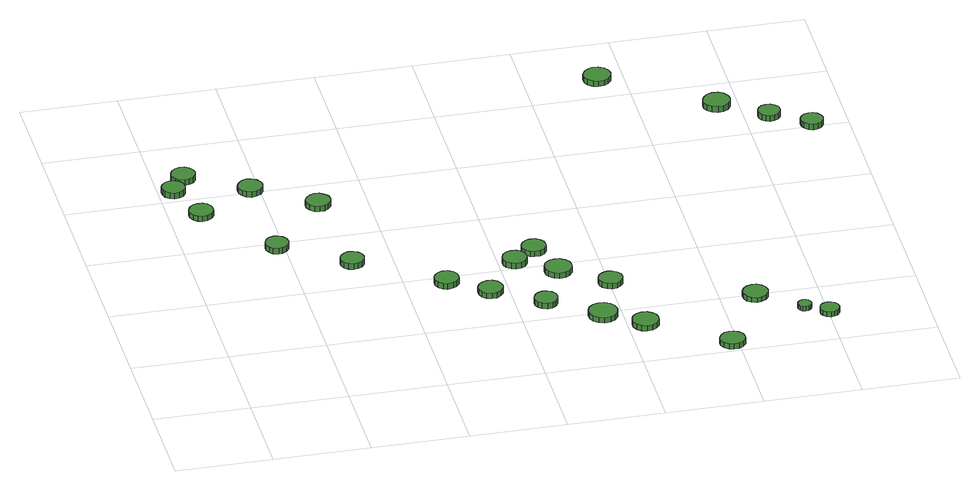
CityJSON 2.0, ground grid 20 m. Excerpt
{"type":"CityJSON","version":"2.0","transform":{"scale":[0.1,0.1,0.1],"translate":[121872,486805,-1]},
"CityObjects":{
"tree1":{"type":"SolitaryVegetationObject","attributes":{"function":"something"},"geometry":[{"type":"MultiSurface","lod":"1","boundaries":[[[0,1,2,3,4,5,6,7,8,9,10,11,12,13,14]],[[15,16,17,18,19,20,21,22,23,24,25,26,27,28,29]],[[0,29,28,1]],[[1,28,27,2]],[[2,27,26,3]],[[3,26,25,4]],[[4,25,24,5]],[[5,24,23,6]],[[6,23,22,7]],[[7,22,21,8]],[[8,21,20,9]],[[9,20,19,10]],[[10,19,18,11]],[[11,18,17,12]],[[12,17,16,13]],[[13,16,15,14]],[[14,15,29,0]]]}]},
"tree2":{"type":"SolitaryVegetationObject","attributes":{"function":"something"},"geometry":[{"type":"MultiSurface","lod":"1","boundaries":[[[30,31,32,33,34,35,36,37,38,39,40,41,42,43,44]],[[45,46,47,48,49,50,51,52,53,54,55,56,57,58,59]],[[30,59,58,31]],[[31,58,57,32]],[[32,57,56,33]],[[33,56,55,34]],[[34,55,54,35]],[[35,54,53,36]],[[36,53,52,37]],[[37,52,51,38]],[[38,51,50,39]],[[39,50,49,40]],[[40,49,48,41]],[[41,48,47,42]],[[42,47,46,43]],[[43,46,45,44]],[[44,45,59,30]]]}]},
"tree3":{"type":"SolitaryVegetationObject","attributes":{"function":"something"},"geometry":[{"type":"MultiSurface","lod":"1","boundaries":[[[60,61,62,63,64,65,66,67,68,69,70,71,72,73,74]],[[75,76,77,78,79,80,81,82,83,84,85,86,87,88,89]],[[60,89,88,61]],[[61,88,87,62]],[[62,87,86,63]],[[63,86,85,64]],[[64,85,84,65]],[[65,84,83,66]],[[66,83,82,67]],[[67,82,81,68]],[[68,81,80,69]],[[69,80,79,70]],[[70,79,78,71]],[[71,78,77,72]],[[72,77,76,73]],[[73,76,75,74]],[[74,75,89,60]]]}]},
"tree4":{"type":"SolitaryVegetationObject","attributes":{"function":"something"},"geometry":[{"type":"MultiSurface","lod":"1","boundaries":[[[90,91,92,93,94,95,96,97,98,99,100,101,102,103,104]],[[105,106,107,108,109,110,111,112,113,114,115,116,117,118,119]],[[90,119,118,91]],[[91,118,117,92]],[[92,117,116,93]],[[93,116,115,94]],[[94,115,114,95]],[[95,114,113,96]],[[96,113,112,97]],[[97,112,111,98]],[[98,111,110,99]],[[99,110,109,100]],[[100,109,108,101]],[[101,108,107,102]],[[102,107,106,103]],[[103,106,105,104]],[[104,105,119,90]]]}]},
"tree5":{"type":"SolitaryVegetationObject","attributes":{"function":"something"},"geometry":[{"type":"MultiSurface","lod":"1","boundaries":[[[120,121,122,123,124,125,126,127,128,129,130,131,132,133,134]],[[135,136,137,138,139,140,141,142,143,144,145,146,147,148,149]],[[120,149,148,121]],[[121,148,147,122]],[[122,147,146,123]],[[123,146,145,124]],[[124,145,144,125]],[[125,144,143,126]],[[126,143,142,127]],[[127,142,141,128]],[[128,141,140,129]],[[129,140,139,130]],[[130,139,138,131]],[[131,138,137,132]],[[132,137,136,133]],[[133,136,135,134]],[[134,135,149,120]]]}]},
"tree6":{"type":"SolitaryVegetationObject","attributes":{"function":"something"},"geometry":[{"type":"MultiSurface","lod":"1","boundaries":[[[150,151,152,153,154,155,156,157,158,159,160,161,162,163,164]],[[165,166,167,168,169,170,171,172,173,174,175,176,177,178,179]],[[150,179,178,151]],[[151,178,177,152]],[[152,177,176,153]],[[153,176,175,154]],[[154,175,174,155]],[[155,174,173,156]],[[156,173,172,157]],[[157,172,171,158]],[[158,171,170,159]],[[159,170,169,160]],[[160,169,168,161]],[[161,168,167,162]],[[162,167,166,163]],[[163,166,165,164]],[[164,165,179,150]]]}]},
"tree7":{"type":"SolitaryVegetationObject","attributes":{"function":"something"},"geometry":[{"type":"MultiSurface","lod":"1","boundaries":[[[180,181,182,183,184,185,186,187,188,189,190,191,192,193,194]],[[195,196,197,198,199,200,201,202,203,204,205,206,207,208,209]],[[180,209,208,181]],[[181,208,207,182]],[[182,207,206,183]],[[183,206,205,184]],[[184,205,204,185]],[[185,204,203,186]],[[186,203,202,187]],[[187,202,201,188]],[[188,201,200,189]],[[189,200,199,190]],[[190,199,198,191]],[[191,198,197,192]],[[192,197,196,193]],[[193,196,195,194]],[[194,195,209,180]]]}]},
"tree8":{"type":"SolitaryVegetationObject","attributes":{"function":"something"},"geometry":[{"type":"MultiSurface","lod":"1","boundaries":[[[210,211,212,213,214,215,216,217,218,219,220,221,222,223,224]],[[225,226,227,228,229,230,231,232,233,234,235,236,237,238,239]],[[210,239,238,211]],[[211,238,237,212]],[[212,237,236,213]],[[213,236,235,214]],[[214,235,234,215]],[[215,234,233,216]],[[216,233,232,217]],[[217,232,231,218]],[[218,231,230,219]],[[219,230,229,220]],[[220,229,228,221]],[[221,228,227,222]],[[222,227,226,223]],[[223,226,225,224]],[[224,225,239,210]]]}]},
"tree9":{"type":"SolitaryVegetationObject","attributes":{"function":"something"},"geometry":[{"type":"MultiSurface","lod":"1","boundaries":[[[240,241,242,243,244,245,246,247,248,249,250,251,252,253,254]],[[255,256,257,258,259,260,261,262,263,264,265,266,267,268,269]],[[240,269,268,241]],[[241,268,267,242]],[[242,267,266,243]],[[243,266,265,244]],[[244,265,264,245]],[[245,264,263,246]],[[246,263,262,247]],[[247,262,261,248]],[[248,261,260,249]],[[249,260,259,250]],[[250,259,258,251]],[[251,258,257,252]],[[252,257,256,253]],[[253,256,255,254]],[[254,255,269,240]]]}]},
"tree10":{"type":"SolitaryVegetationObject","attributes":{"function":"something"},"geometry":[{"type":"MultiSurface","lod":"1","boundaries":[[[270,271,272,273,274,275,276,277,278,279,280,281,282,283,284]],[[285,286,287,288,289,290,291,292,293,294,295,296,297,298,299]],[[270,299,298,271]],[[271,298,297,272]],[[272,297,296,273]],[[273,296,295,274]],[[274,295,294,275]],[[275,294,293,276]],[[276,293,292,277]],[[277,292,291,278]],[[278,291,290,279]],[[279,290,289,280]],[[280,289,288,281]],[[281,288,287,282]],[[282,287,286,283]],[[283,286,285,284]],[[284,285,299,270]]]}]},
"tree11":{"type":"SolitaryVegetationObject","attributes":{"function":"something"},"geometry":[{"type":"MultiSurface","lod":"1","boundaries":[[[300,301,302,303,304,305,306,307,308,309,310,311,312,313,314]],[[315,316,317,318,319,320,321,322,323,324,325,326,327,328,329]],[[300,329,328,301]],[[301,328,327,302]],[[302,327,326,303]],[[303,326,325,304]],[[304,325,324,305]],[[305,324,323,306]],[[306,323,322,307]],[[307,322,321,308]],[[308,321,320,309]],[[309,320,319,310]],[[310,319,318,311]],[[311,318,317,312]],[[312,317,316,313]],[[313,316,315,314]],[[314,315,329,300]]]}]},
"tree12":{"type":"SolitaryVegetationObject","attributes":{"function":"something"},"geometry":[{"type":"MultiSurface","lod":"1","boundaries":[[[330,331,332,333,334,335,336,337,338,339,340,341,342,343,344]],[[345,346,347,348,349,350,351,352,353,354,355,356,357,358,359]],[[330,359,358,331]],[[331,358,357,332]],[[332,357,356,333]],[[333,356,355,334]],[[334,355,354,335]],[[335,354,353,336]],[[336,353,352,337]],[[337,352,351,338]],[[338,351,350,339]],[[339,350,349,340]],[[340,349,348,341]],[[341,348,347,342]],[[342,347,346,343]],[[343,346,345,344]],[[344,345,359,330]]]}]},
"tree13":{"type":"SolitaryVegetationObject","attributes":{"function":"something"},"geometry":[{"type":"MultiSurface","lod":"1","boundaries":[[[360,361,362,363,364,365,366,367,368,369,370,371,372,373,374]],[[375,376,377,378,379,380,381,382,383,384,385,386,387,388,389]],[[360,389,388,361]],[[361,388,387,362]],[[362,387,386,363]],[[363,386,385,364]],[[364,385,384,365]],[[365,384,383,366]],[[366,383,382,367]],[[367,382,381,368]],[[368,381,380,369]],[[369,380,379,370]],[[370,379,378,371]],[[371,378,377,372]],[[372,377,376,373]],[[373,376,375,374]],[[374,375,389,360]]]}]},
"tree14":{"type":"SolitaryVegetationObject","attributes":{"function":"something"},"geometry":[{"type":"MultiSurface","lod":"1","boundaries":[[[390,391,392,393,394,395,396,397,398,399,400,401,402,403,404]],[[405,406,407,408,409,410,411,412,413,414,415,416,417,418,419]],[[390,419,418,391]],[[391,418,417,392]],[[392,417,416,393]],[[393,416,415,394]],[[394,415,414,395]],[[395,414,413,396]],[[396,413,412,397]],[[397,412,411,398]],[[398,411,410,399]],[[399,410,409,400]],[[400,409,408,401]],[[401,408,407,402]],[[402,407,406,403]],[[403,406,405,404]],[[404,405,419,390]]]}]},
"tree15":{"type":"SolitaryVegetationObject","attributes":{"function":"something"},"geometry":[{"type":"MultiSurface","lod":"1","boundaries":[[[420,421,422,423,424,425,426,427,428,429,430,431,432,433,434]],[[435,436,437,438,439,440,441,442,443,444,445,446,447,448,449]],[[420,449,448,421]],[[421,448,447,422]],[[422,447,446,423]],[[423,446,445,424]],[[424,445,444,425]],[[425,444,443,426]],[[426,443,442,427]],[[427,442,441,428]],[[428,441,440,429]],[[429,440,439,430]],[[430,439,438,431]],[[431,438,437,432]],[[432,437,436,433]],[[433,436,435,434]],[[434,435,449,420]]]}]},
"tree16":{"type":"SolitaryVegetationObject","attributes":{"function":"something"},"geometry":[{"type":"MultiSurface","lod":"1","boundaries":[[[450,451,452,453,454,455,456,457,458,459,460,461,462,463,464]],[[465,466,467,468,469,470,471,472,473,474,475,476,477,478,479]],[[450,479,478,451]],[[451,478,477,452]],[[452,477,476,453]],[[453,476,475,454]],[[454,475,474,455]],[[455,474,473,456]],[[456,473,472,457]],[[457,472,471,458]],[[458,471,470,459]],[[459,470,469,460]],[[460,469,468,461]],[[461,468,467,462]],[[462,467,466,463]],[[463,466,465,464]],[[464,465,479,450]]]}]},
"tree17":{"type":"SolitaryVegetationObject","attributes":{"function":"something"},"geometry":[{"type":"MultiSurface","lod":"1","boundaries":[[[480,481,482,483,484,485,486,487,488,489,490,491,492,493,494]],[[495,496,497,498,499,500,501,502,503,504,505,506,507,508,509]],[[480,509,508,481]],[[481,508,507,482]],[[482,507,506,483]],[[483,506,505,484]],[[484,505,504,485]],[[485,504,503,486]],[[486,503,502,487]],[[487,502,501,488]],[[488,501,500,489]],[[489,500,499,490]],[[490,499,498,491]],[[491,498,497,492]],[[492,497,496,493]],[[493,496,495,494]],[[494,495,509,480]]]}]},
"tree18":{"type":"SolitaryVegetationObject","attributes":{"function":"something"},"geometry":[{"type":"MultiSurface","lod":"1","boundaries":[[[510,511,512,513,514,515,516,517,518,519,520,521,522,523,524]],[[525,526,527,528,529,530,531,532,533,534,535,536,537,538,539]],[[510,539,538,511]],[[511,538,537,512]],[[512,537,536,513]],[[513,536,535,514]],[[514,535,534,515]],[[515,534,533,516]],[[516,533,532,517]],[[517,532,531,518]],[[518,531,530,519]],[[519,530,529,520]],[[520,529,528,521]],[[521,528,527,522]],[[522,527,526,523]],[[523,526,525,524]],[[524,525,539,510]]]}]},
"tree19":{"type":"SolitaryVegetationObject","attributes":{"function":"something"},"geometry":[{"type":"MultiSurface","lod":"1","boundaries":[[[540,541,542,543,544,545,546,547,548,549,550,551,552,553,554]],[[555,556,557,558,559,560,561,562,563,564,565,566,567,568,569]],[[540,569,568,541]],[[541,568,567,542]],[[542,567,566,543]],[[543,566,565,544]],[[544,565,564,545]],[[545,564,563,546]],[[546,563,562,547]],[[547,562,561,548]],[[548,561,560,549]],[[549,560,559,550]],[[550,559,558,551]],[[551,558,557,552]],[[552,557,556,553]],[[553,556,555,554]],[[554,555,569,540]]]}]},
"tree20":{"type":"SolitaryVegetationObject","attributes":{"function":"something"},"geometry":[{"type":"MultiSurface","lod":"1","boundaries":[[[570,571,572,573,574,575,576,577,578,579,580,581,582,583,584]],[[585,586,587,588,589,590,591,592,593,594,595,596,597,598,599]],[[570,599,598,571]],[[571,598,597,572]],[[572,597,596,573]],[[573,596,595,574]],[[574,595,594,575]],[[575,594,593,576]],[[576,593,592,577]],[[577,592,591,578]],[[578,591,590,579]],[[579,590,589,580]],[[580,589,588,581]],[[581,588,587,582]],[[582,587,586,583]],[[583,586,585,584]],[[584,585,599,570]]]}]},
"tree21":{"type":"SolitaryVegetationObject","attributes":{"function":"something"},"geometry":[{"type":"MultiSurface","lod":"1","boundaries":[[[600,601,602,603,604,605,606,607,608,609,610,611,612,613,614]],[[615,616,617,618,619,620,621,622,623,624,625,626,627,628,629]],[[600,629,628,601]],[[601,628,627,602]],[[602,627,626,603]],[[603,626,625,604]],[[604,625,624,605]],[[605,624,623,606]],[[606,623,622,607]],[[607,622,621,608]],[[608,621,620,609]],[[609,620,619,610]],[[610,619,618,611]],[[611,618,617,612]],[[612,617,616,613]],[[613,616,615,614]],[[614,615,629,600]]]}]},
"tree22":{"type":"SolitaryVegetationObject","attributes":{"function":"something"},"geometry":[{"type":"MultiSurface","lod":"1","boundaries":[[[630,631,632,633,634,635,636,637,638,639,640,641,642,643,644]],[[645,646,647,648,649,650,651,652,653,654,655,656,657,658,659]],[[630,659,658,631]],[[631,658,657,632]],[[632,657,656,633]],[[633,656,655,634]],[[634,655,654,635]],[[635,654,653,636]],[[636,653,652,637]],[[637,652,651,638]],[[638,651,650,639]],[[639,650,649,640]],[[640,649,648,641]],[[641,648,647,642]],[[642,647,646,643]],[[643,646,645,644]],[[644,645,659,630]]]}]},
"tree23":{"type":"SolitaryVegetationObject","attributes":{"function":"something"},"geometry":[{"type":"MultiSurface","lod":"1","boundaries":[[[660,661,662,663,664,665,666,667,668,669,670,671,672,673,674]],[[675,676,677,678,679,680,681,682,683,684,685,686,687,688,689]],[[660,689,688,661]],[[661,688,687,662]],[[662,687,686,663]],[[663,686,685,664]],[[664,685,684,665]],[[665,684,683,666]],[[666,683,682,667]],[[667,682,681,668]],[[668,681,680,669]],[[669,680,679,670]],[[670,679,678,671]],[[671,678,677,672]],[[672,677,676,673]],[[673,676,675,674]],[[674,675,689,660]]]}]},
"tree24":{"type":"SolitaryVegetationObject","attributes":{"function":"something"},"geometry":[{"type":"MultiSurface","lod":"1","boundaries":[[[690,691,692,693,694,695,696,697,698,699,700,701,702,703,704]],[[705,706,707,708,709,710,711,712,713,714,715,716,717,718,719]],[[690,719,718,691]],[[691,718,717,692]],[[692,717,716,693]],[[693,716,715,694]],[[694,715,714,695]],[[695,714,713,696]],[[696,713,712,697]],[[697,712,711,698]],[[698,711,710,699]],[[699,710,709,700]],[[700,709,708,701]],[[701,708,707,702]],[[702,707,706,703]],[[703,706,705,704]],[[704,705,719,690]]]}]}
},
"vertices":[
[54,833,20],[52,843,20],[46,851,20],[37,856,20],[28,857,20],[18,854,20],[11,847,20],[7,838,20],[7,828,20],[11,819,20],[18,812,20],[28,809,20],[37,810,20],[46,815,20],[52,823,20],[52,823,7],[46,815,7],[37,810,7],[28,809,7],[18,812,7],[11,819,7],[7,828,7],[7,838,7],[11,847,7],[18,854,7],[28,857,7],[37,856,7],[46,851,7],[52,843,7],[54,833,7],
[90,736,20],[88,746,20],[82,755,20],[73,760,20],[63,761,20],[53,758,20],[45,751,20],[41,741,20],[41,731,20],[45,721,20],[53,714,20],[63,711,20],[73,712,20],[82,718,20],[88,726,20],[88,726,8],[82,718,8],[73,712,8],[63,711,8],[53,714,8],[45,721,8],[41,731,8],[41,741,8],[45,751,8],[53,758,8],[63,761,8],[73,760,8],[82,755,8],[88,746,8],[90,736,8],
[85,879,20],[83,888,20],[77,897,20],[68,902,20],[58,903,20],[48,900,20],[41,893,20],[36,884,20],[36,873,20],[41,864,20],[48,857,20],[58,854,20],[68,855,20],[77,860,20],[83,869,20],[83,869,7],[77,860,7],[68,855,7],[58,854,7],[48,857,7],[41,864,7],[36,873,7],[36,884,7],[41,893,7],[48,900,7],[58,903,7],[68,902,7],[77,897,7],[83,888,7],[85,879,7],
[209,584,19],[207,594,19],[201,602,19],[192,607,19],[183,608,19],[173,605,19],[166,598,19],[162,589,19],[162,579,19],[166,570,19],[173,563,19],[183,560,19],[192,561,19],[201,566,19],[207,574,19],[207,574,6],[201,566,6],[192,561,6],[183,560,6],[173,563,6],[166,570,6],[162,579,6],[162,589,6],[166,598,6],[173,605,6],[183,608,6],[192,607,6],[201,602,6],[207,594,6],[209,584,6],
[206,807,19],[204,817,19],[198,825,19],[189,830,19],[178,832,19],[168,828,19],[161,821,19],[156,812,19],[156,801,19],[161,792,19],[168,785,19],[178,781,19],[189,783,19],[198,788,19],[204,796,19],[204,796,7],[198,788,7],[189,783,7],[178,781,7],[168,785,7],[161,792,7],[156,801,7],[156,812,7],[161,821,7],[168,828,7],[178,832,7],[189,830,7],[198,825,7],[204,817,7],[206,807,7],
[342,492,20],[340,502,20],[334,510,20],[325,515,20],[315,516,20],[306,513,20],[298,506,20],[294,497,20],[294,487,20],[298,478,20],[306,471,20],[315,468,20],[325,469,20],[334,474,20],[340,482,20],[340,482,7],[334,474,7],[325,469,7],[315,468,7],[306,471,7],[298,478,7],[294,487,7],[294,497,7],[298,506,7],[306,513,7],[315,516,7],[325,515,7],[334,510,7],[340,502,7],[342,492,7],
[326,723,19],[324,734,19],[317,742,19],[308,748,19],[298,749,19],[288,745,19],[280,738,19],[275,729,19],[275,718,19],[280,708,19],[288,701,19],[298,698,19],[308,699,19],[317,704,19],[324,713,19],[324,713,7],[317,704,7],[308,699,7],[298,698,7],[288,701,7],[280,708,7],[275,718,7],[275,729,7],[280,738,7],[288,745,7],[298,749,7],[308,748,7],[317,742,7],[324,734,7],[326,723,7],
[509,378,20],[507,388,20],[501,397,20],[492,402,20],[481,403,20],[472,400,20],[464,393,20],[460,384,20],[460,373,20],[464,364,20],[472,357,20],[481,353,20],[492,355,20],[501,360,20],[507,368,20],[507,368,7],[501,360,7],[492,355,7],[481,353,7],[472,357,7],[464,364,7],[460,373,7],[460,384,7],[464,393,7],[472,400,7],[481,403,7],[492,402,7],[501,397,7],[507,388,7],[509,378,7],
[587,324,19],[585,335,19],[579,343,19],[570,349,19],[559,350,19],[549,346,19],[541,339,19],[537,330,19],[537,319,19],[541,309,19],[549,302,19],[559,299,19],[570,300,19],[579,306,19],[585,314,19],[585,314,7],[579,306,7],[570,300,7],[559,299,7],[549,302,7],[541,309,7],[537,319,7],[537,330,7],[541,339,7],[549,346,7],[559,350,7],[570,349,7],[579,343,7],[585,335,7],[587,324,7],
[684,260,20],[682,270,20],[676,278,20],[668,283,20],[658,284,20],[648,281,20],[641,274,20],[637,265,20],[637,255,20],[641,246,20],[648,240,20],[658,236,20],[668,237,20],[676,242,20],[682,251,20],[682,251,7],[676,242,7],[668,237,7],[658,236,7],[648,240,7],[641,246,7],[637,255,7],[637,265,7],[641,274,7],[648,281,7],[658,284,7],[668,283,7],[676,278,7],[682,270,7],[684,260,7],
[658,424,20],[656,434,20],[650,443,20],[641,448,20],[631,449,20],[621,446,20],[613,439,20],[609,429,20],[609,419,20],[613,409,20],[621,402,20],[631,399,20],[641,400,20],[650,405,20],[656,414,20],[656,414,7],[650,405,7],[641,400,7],[631,399,7],[621,402,7],[613,409,7],[609,419,7],[609,429,7],[613,439,7],[621,446,7],[631,449,7],[641,448,7],[650,443,7],[656,434,7],[658,424,7],
[790,188,19],[787,201,19],[780,211,19],[769,217,19],[757,218,19],[745,214,19],[736,206,19],[731,195,19],[731,182,19],[736,171,19],[745,163,19],[757,159,19],[769,160,19],[780,166,19],[787,176,19],[787,176,7],[780,166,7],[769,160,7],[757,159,7],[745,163,7],[736,171,7],[731,182,7],[731,195,7],[736,206,7],[745,214,7],[757,218,7],[769,217,7],[780,211,7],[787,201,7],[790,188,7],
[705,460,19],[703,471,19],[697,479,19],[688,484,19],[677,485,19],[668,482,19],[660,475,19],[656,466,19],[656,455,19],[660,446,19],[668,439,19],[677,436,19],[688,437,19],[697,442,19],[703,450,19],[703,450,7],[697,442,7],[688,437,7],[677,436,7],[668,439,7],[660,446,7],[656,455,7],[656,466,7],[660,475,7],[668,482,7],[677,485,7],[688,484,7],[697,479,7],[703,471,7],[705,460,7],
[738,372,19],[736,384,19],[729,393,19],[719,399,19],[707,400,19],[696,397,19],[687,389,19],[683,378,19],[683,366,19],[687,356,19],[696,348,19],[707,344,19],[719,346,19],[729,351,19],[736,361,19],[736,361,7],[729,351,7],[719,346,7],[707,344,7],[696,348,7],[687,356,7],[683,366,7],[683,378,7],[687,389,7],[696,397,7],[707,400,7],[719,399,7],[729,393,7],[736,384,7],[738,372,7],
[862,138,19],[860,149,19],[853,158,19],[844,164,19],[832,165,19],[822,161,19],[813,154,19],[809,144,19],[809,132,19],[813,122,19],[822,114,19],[832,111,19],[844,112,19],[853,118,19],[860,127,19],[860,127,7],[853,118,7],[844,112,7],[832,111,7],[822,114,7],[813,122,7],[809,132,7],[809,144,7],[813,154,7],[822,161,7],[832,165,7],[844,164,7],[853,158,7],[860,149,7],[862,138,7],
[827,307,19],[825,317,19],[819,325,19],[810,331,19],[800,332,19],[790,328,19],[782,322,19],[778,312,19],[778,302,19],[782,293,19],[790,286,19],[800,283,19],[810,284,19],[819,289,19],[825,297,19],[825,297,7],[819,289,7],[810,284,7],[800,283,7],[790,286,7],[782,293,7],[778,302,7],[778,312,7],[782,322,7],[790,328,7],[800,332,7],[810,331,7],[819,325,7],[825,317,7],[827,307,7],
[1014,30,19],[1012,40,19],[1005,49,19],[996,54,19],[986,55,19],[976,52,19],[968,45,19],[963,35,19],[963,25,19],[968,15,19],[976,8,19],[986,5,19],[996,6,19],[1005,11,19],[1012,20,19],[1012,20,7],[1005,11,7],[996,6,7],[986,5,7],[976,8,7],[968,15,7],[963,25,7],[963,35,7],[968,45,7],[976,52,7],[986,55,7],[996,54,7],[1005,49,7],[1012,40,7],[1014,30,7],
[1097,193,19],[1095,204,19],[1089,212,19],[1079,218,19],[1069,219,19],[1058,215,19],[1050,208,19],[1046,198,19],[1046,188,19],[1050,178,19],[1058,171,19],[1069,167,19],[1079,168,19],[1089,174,19],[1095,183,19],[1095,183,8],[1089,174,8],[1079,168,8],[1069,167,8],[1058,171,8],[1050,178,8],[1046,188,8],[1046,198,8],[1050,208,8],[1058,215,8],[1069,219,8],[1079,218,8],[1089,212,8],[1095,204,8],[1097,193,8],
[1171,128,18],[1170,134,18],[1167,138,18],[1162,141,18],[1156,142,18],[1150,140,18],[1146,136,18],[1144,131,18],[1144,125,18],[1146,120,18],[1150,116,18],[1156,114,18],[1162,115,18],[1167,118,18],[1170,122,18],[1170,122,8],[1167,118,8],[1162,115,8],[1156,114,8],[1150,116,8],[1146,120,8],[1144,125,8],[1144,131,8],[1146,136,8],[1150,140,8],[1156,142,8],[1162,141,8],[1167,138,8],[1170,134,8],[1171,128,8],
[1222,101,19],[1220,109,19],[1215,116,19],[1208,120,19],[1200,121,19],[1192,118,19],[1186,113,19],[1183,105,19],[1183,97,19],[1186,89,19],[1192,84,19],[1200,81,19],[1208,82,19],[1215,86,19],[1220,93,19],[1220,93,8],[1215,86,8],[1208,82,8],[1200,81,8],[1192,84,8],[1186,89,8],[1183,97,8],[1183,105,8],[1186,113,8],[1192,118,8],[1200,121,8],[1208,120,8],[1215,116,8],[1220,109,8],[1222,101,8],
[969,1045,33],[967,1056,33],[960,1066,33],[950,1071,33],[938,1073,33],[928,1069,33],[919,1061,33],[914,1051,33],[914,1039,33],[919,1029,33],[928,1021,33],[938,1018,33],[950,1019,33],[960,1024,33],[967,1034,33],[967,1034,21],[960,1024,21],[950,1019,21],[938,1018,21],[928,1021,21],[919,1029,21],[914,1039,21],[914,1051,21],[919,1061,21],[928,1069,21],[938,1073,21],[950,1071,21],[960,1066,21],[967,1056,21],[969,1045,21],
[1180,900,32],[1178,911,32],[1171,921,32],[1161,927,32],[1149,928,32],[1138,924,32],[1130,916,32],[1125,906,32],[1125,894,32],[1130,884,32],[1138,876,32],[1149,873,32],[1161,874,32],[1171,880,32],[1178,889,32],[1178,889,19],[1171,880,19],[1161,874,19],[1149,873,19],[1138,876,19],[1130,884,19],[1125,894,19],[1125,906,19],[1130,916,19],[1138,924,19],[1149,928,19],[1161,927,19],[1171,921,19],[1178,911,19],[1180,900,19],
[1268,838,32],[1266,848,32],[1260,855,32],[1252,860,32],[1243,861,32],[1234,858,32],[1227,852,32],[1223,843,32],[1223,834,32],[1227,825,32],[1234,819,32],[1243,816,32],[1252,817,32],[1260,822,32],[1266,829,32],[1266,829,19],[1260,822,19],[1252,817,19],[1243,816,19],[1234,819,19],[1227,825,19],[1223,834,19],[1223,843,19],[1227,852,19],[1234,858,19],[1243,861,19],[1252,860,19],[1260,855,19],[1266,848,19],[1268,838,19],
[1344,789,32],[1342,798,32],[1336,806,32],[1328,810,32],[1319,811,32],[1310,808,32],[1303,802,32],[1299,794,32],[1299,784,32],[1303,776,32],[1310,769,32],[1319,766,32],[1328,767,32],[1336,772,32],[1342,780,32],[1342,780,19],[1336,772,19],[1328,767,19],[1319,766,19],[1310,769,19],[1303,776,19],[1299,784,19],[1299,794,19],[1303,802,19],[1310,808,19],[1319,811,19],[1328,810,19],[1336,806,19],[1342,798,19],[1344,789,19]
]}
